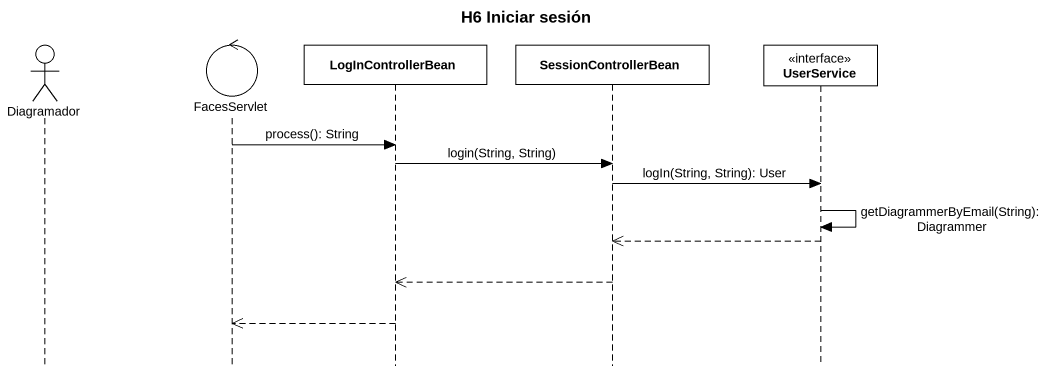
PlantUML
@startuml
title H6 Iniciar sesión
hide footbox
actor Diagramador
control FacesServlet
participant LogInControllerBean
participant SessionControllerBean
participant UserService <<interface>>

FacesServlet -> LogInControllerBean : process(): String
LogInControllerBean -> SessionControllerBean : login(String, String)
SessionControllerBean -> UserService : logIn(String, String): User
UserService -> UserService : getDiagrammerByEmail(String): Diagrammer
UserService -->> SessionControllerBean
SessionControllerBean -->> LogInControllerBean
LogInControllerBean -->> FacesServlet
@enduml
